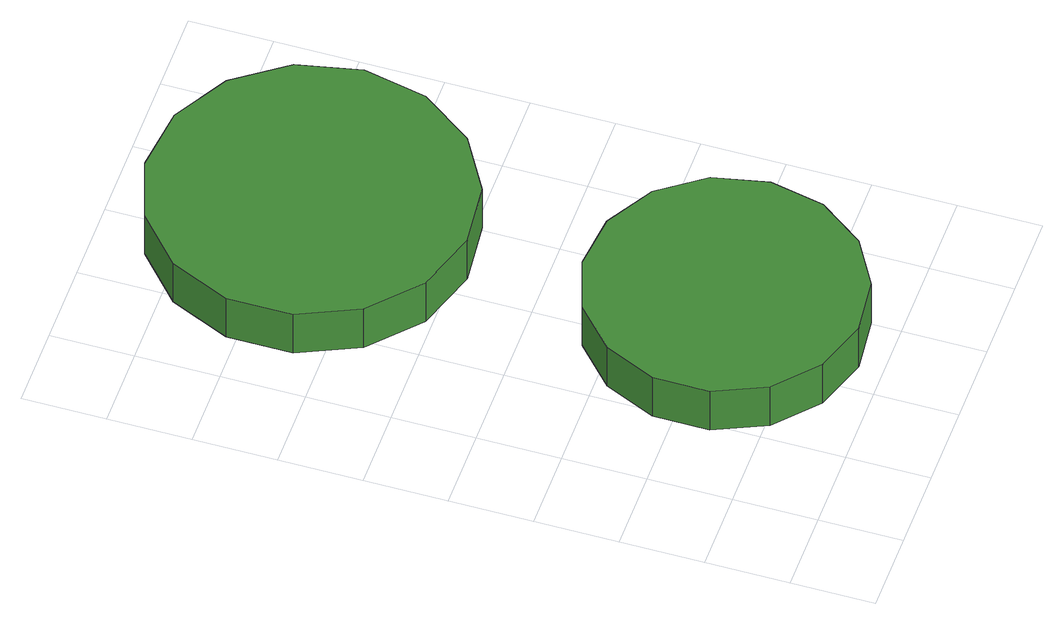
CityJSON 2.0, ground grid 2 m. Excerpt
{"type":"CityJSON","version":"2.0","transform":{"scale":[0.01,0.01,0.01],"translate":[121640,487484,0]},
"CityObjects":{
"tree1":{"type":"SolitaryVegetationObject","attributes":{"function":"something"},"geometry":[{"type":"MultiSurface","lod":"1","boundaries":[[[0,1,2,3,4,5,6,7,8,9,10,11,12,13,14]],[[15,16,17,18,19,20,21,22,23,24,25,26,27,28,29]],[[0,29,28,1]],[[1,28,27,2]],[[2,27,26,3]],[[3,26,25,4]],[[4,25,24,5]],[[5,24,23,6]],[[6,23,22,7]],[[7,22,21,8]],[[8,21,20,9]],[[9,20,19,10]],[[10,19,18,11]],[[11,18,17,12]],[[12,17,16,13]],[[13,16,15,14]],[[14,15,29,0]]]}]},
"tree2":{"type":"SolitaryVegetationObject","attributes":{"function":"something"},"geometry":[{"type":"MultiSurface","lod":"1","boundaries":[[[30,31,32,33,34,35,36,37,38,39,40,41,42,43,44]],[[45,46,47,48,49,50,51,52,53,54,55,56,57,58,59]],[[30,59,58,31]],[[31,58,57,32]],[[32,57,56,33]],[[33,56,55,34]],[[34,55,54,35]],[[35,54,53,36]],[[36,53,52,37]],[[37,52,51,38]],[[38,51,50,39]],[[39,50,49,40]],[[40,49,48,41]],[[41,48,47,42]],[[42,47,46,43]],[[43,46,45,44]],[[44,45,59,30]]]}]}
},
"vertices":[
[829,381,140],[801,514,140],[721,623,140],[604,691,140],[470,705,140],[341,663,140],[241,572,140],[186,449,140],[186,314,140],[241,190,140],[341,100,140],[470,58,140],[604,72,140],[721,140,140],[801,249,140],[801,249,13],[721,140,13],[604,72,13],[470,58,13],[341,100,13],[241,190,13],[186,314,13],[186,449,13],[241,572,13],[341,663,13],[470,705,13],[604,691,13],[721,623,13],[801,514,13],[829,381,13],
[849,1339,165],[816,1493,165],[723,1621,165],[587,1699,165],[430,1716,165],[280,1667,165],[162,1562,165],[98,1417,165],[98,1260,165],[162,1116,165],[280,1010,165],[430,961,165],[587,978,165],[723,1057,165],[816,1184,165],[816,1184,38],[723,1057,38],[587,978,38],[430,961,38],[280,1010,38],[162,1116,38],[98,1260,38],[98,1417,38],[162,1562,38],[280,1667,38],[430,1716,38],[587,1699,38],[723,1621,38],[816,1493,38],[849,1339,38]
]}
